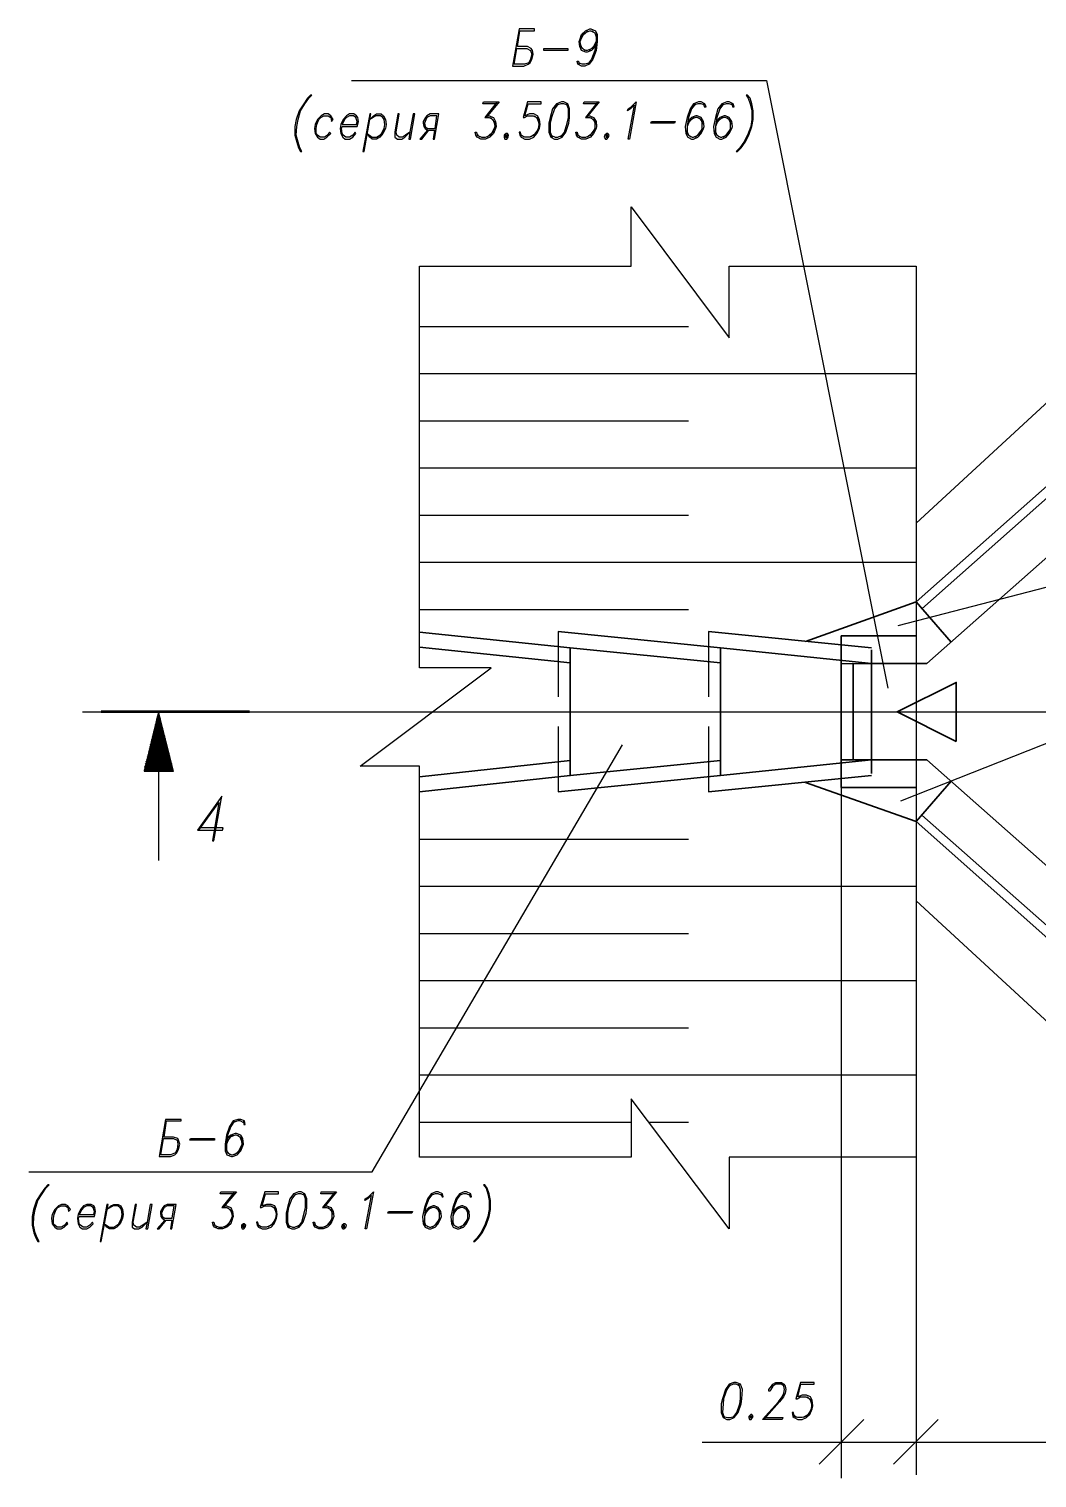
# Model space of a CAD drawing. Header units: millimetres. Extents: x 4241 to 6572, y 870 to 1291.
# Drawn here: x 5089.3 to 5157.2, y 976.9 to 1074.4 of the extents above; entities that cross this region are included whole.
import ezdxf

# ---------------------------------------------------------------- set-up
doc = ezdxf.new("R2010")
doc.units = ezdxf.units.MM
doc.layers.add('PDF _0', color=7, linetype='Continuous')

msp = doc.modelspace()

# ---------------------------------------------------------------- linework, layer by layer
at = {"layer": 'PDF _0', "lineweight": 25}
for points in [[(5122.4039, 1074.2881), (5123.3776, 1074.2881), (5123.3776, 1074.4151), (5122.3616, 1074.4151), (5121.8959, 1071.9173), (5122.6579, 1071.9173), (5122.9542, 1072.0443), (5123.0812, 1072.129), (5123.2082, 1072.383), (5123.2929, 1072.7217), (5123.2506, 1072.9757), (5123.1659, 1073.1027), (5122.9119, 1073.2297), (5122.2345, 1073.2297)], [(5122.1922, 1073.1027), (5122.8696, 1073.1027), (5123.1236, 1072.9757), (5123.2082, 1072.7217), (5123.1236, 1072.383), (5122.9966, 1072.129), (5122.7002, 1072.0443), (5122.0229, 1072.0443)], [(5125.6213, 1072.9757), (5124.0126, 1072.9757), (5124.0126, 1073.1027), (5125.6213, 1073.1027)], [(5107.7137, 1066.1598), (5107.5867, 1066.4138), (5107.4597, 1066.7948), (5107.3327, 1067.2605), (5107.375, 1067.8532), (5107.4597, 1068.3189), (5107.629, 1068.9116), (5107.9254, 1069.3772), (5108.1794, 1069.7583), (5108.3911, 1069.9699), (5108.3064, 1069.9699), (5108.0947, 1069.7583), (5107.8407, 1069.3772), (5107.5444, 1068.9116), (5107.3327, 1068.3189), (5107.248, 1067.8532), (5107.248, 1067.2605), (5107.375, 1066.7948), (5107.502, 1066.4138), (5107.629, 1066.1598)], [(5125.198, 1069.5043), (5124.8593, 1069.3772), (5124.6053, 1069.0386), (5124.436, 1068.4459), (5124.3513, 1068.0649), (5124.3513, 1067.4722), (5124.4783, 1067.1335), (5124.7323, 1067.0065), (5124.944, 1067.0065), (5125.2403, 1067.1335), (5125.4943, 1067.4722), (5125.706, 1068.0649), (5125.7483, 1068.4459), (5125.7483, 1069.0386), (5125.6213, 1069.3772), (5125.3673, 1069.5043)], [(5129.7701, 1067.0065), (5129.6855, 1067.0065), (5130.1088, 1069.2926), (5129.8548, 1069.0386), (5129.6431, 1068.9116), (5129.6855, 1069.0386), (5129.8971, 1069.1656), (5130.2358, 1069.5043)], [(5137.0517, 1066.1598), (5137.3057, 1066.4138), (5137.5597, 1066.7948), (5137.8138, 1067.2605), (5138.0254, 1067.8532), (5138.1101, 1068.3189), (5138.1101, 1068.9116), (5138.0254, 1069.3772), (5137.8984, 1069.7583), (5137.7291, 1069.9699), (5137.6444, 1069.9699), (5137.7714, 1069.7583), (5137.8984, 1069.3772), (5138.0254, 1068.9116), (5138.0254, 1068.3189), (5137.9408, 1067.8532), (5137.7291, 1067.2605), (5137.4751, 1066.7948), (5137.2211, 1066.4138), (5136.9671, 1066.1598)], [(5109.6611, 1067.3875), (5109.5764, 1067.4722), (5109.4494, 1067.2605), (5109.2378, 1067.1335), (5108.9414, 1067.1335), (5108.7721, 1067.2605), (5108.6874, 1067.3875), (5108.6874, 1067.7262), (5108.7297, 1067.9802), (5108.8568, 1068.3189), (5108.9838, 1068.4459), (5109.1954, 1068.5729), (5109.4918, 1068.5729), (5109.6611, 1068.4459), (5109.7034, 1068.1919), (5109.8305, 1068.3189), (5109.6611, 1068.5729), (5109.4918, 1068.6999), (5109.2378, 1068.6999), (5109.0261, 1068.5729), (5108.7721, 1068.3189), (5108.6027, 1067.9802), (5108.5604, 1067.7262), (5108.6027, 1067.3875), (5108.7721, 1067.1335), (5108.9414, 1067.0065), (5109.1954, 1067.0065), (5109.4071, 1067.1335)], [(5110.4231, 1067.8532), (5111.4392, 1067.8532), (5111.5238, 1068.1919), (5111.4815, 1068.4459), (5111.3968, 1068.5729), (5111.2275, 1068.6999), (5110.9312, 1068.6999), (5110.7195, 1068.5729), (5110.5078, 1068.3189), (5110.3385, 1067.9802), (5110.2961, 1067.7262), (5110.3385, 1067.3875), (5110.4655, 1067.1335), (5110.6348, 1067.0065), (5110.9312, 1067.0065), (5111.1428, 1067.1335), (5111.3545, 1067.3875), (5111.3122, 1067.4722), (5111.1428, 1067.2605), (5110.9312, 1067.1335), (5110.6771, 1067.1335), (5110.5078, 1067.2605), (5110.4231, 1067.3875), (5110.3808, 1067.7262)], [(5111.3968, 1067.9802), (5111.4392, 1068.1919), (5111.3545, 1068.4459), (5111.1852, 1068.5729), (5110.9312, 1068.5729), (5110.7195, 1068.4459), (5110.5925, 1068.3189), (5110.4231, 1067.9802)], [(5111.9049, 1066.1598), (5112.3705, 1068.6999), (5112.2859, 1068.6999), (5111.8202, 1066.1598)], [(5112.1165, 1067.3875), (5112.4552, 1067.1335), (5112.7516, 1067.1335), (5112.9632, 1067.2605), (5113.0902, 1067.3875), (5113.2596, 1067.7262), (5113.3019, 1067.9802), (5113.2596, 1068.3189), (5113.1749, 1068.4459), (5113.0056, 1068.5729), (5112.7092, 1068.5729), (5112.2859, 1068.3189), (5112.5399, 1068.5729), (5112.7516, 1068.6999), (5113.0479, 1068.6999), (5113.2172, 1068.5729), (5113.3442, 1068.3189), (5113.3866, 1067.9802), (5113.3442, 1067.7262), (5113.1749, 1067.3875), (5112.9632, 1067.1335), (5112.7516, 1067.0065), (5112.4552, 1067.0065), (5112.2859, 1067.1335)], [(5114.9953, 1067.4722), (5114.699, 1067.2605), (5114.4873, 1067.1335), (5114.2756, 1067.1335), (5114.1063, 1067.2605), (5114.0639, 1067.4722), (5114.2756, 1068.6999), (5114.1909, 1068.6999), (5113.9793, 1067.4722), (5113.9793, 1067.1335), (5114.1486, 1067.0065), (5114.4449, 1067.0065), (5114.6566, 1067.1335), (5114.9953, 1067.4722), (5114.9106, 1067.0065), (5115.0376, 1067.0065), (5115.334, 1068.6999), (5115.207, 1068.6999)], [(5116.2653, 1067.5992), (5116.6464, 1067.5992), (5116.5617, 1067.0065), (5116.6464, 1067.0065), (5116.9427, 1068.6999), (5116.35, 1068.6999), (5116.1383, 1068.5729), (5116.0537, 1068.4459), (5115.8843, 1068.1919), (5115.8843, 1068.0649), (5115.9267, 1067.8532), (5116.0113, 1067.7262), (5116.1807, 1067.5992), (5115.6727, 1067.0065), (5115.7997, 1067.0065)], [(5116.6887, 1067.7262), (5116.8157, 1068.5729), (5116.35, 1068.5729), (5116.1383, 1068.4459), (5116.0113, 1068.1919), (5115.969, 1068.0649), (5116.0113, 1067.8532), (5116.1807, 1067.7262)], [(5132.8182, 1068.0649), (5131.2095, 1068.0649), (5131.2519, 1068.1919), (5132.8606, 1068.1919)], [(5121.4725, 1067.3875), (5121.3455, 1067.2605), (5121.3455, 1067.1335), (5121.3879, 1067.0065), (5121.5149, 1067.0065), (5121.5995, 1067.1335), (5121.6419, 1067.2605), (5121.5572, 1067.3875)], [(5121.4302, 1067.2605), (5121.4302, 1067.1335), (5121.5149, 1067.1335), (5121.5572, 1067.2605)], [(5128.2461, 1067.3875), (5128.1191, 1067.2605), (5128.0768, 1067.1335), (5128.1614, 1067.0065), (5128.2461, 1067.0065), (5128.3731, 1067.1335), (5128.4154, 1067.2605), (5128.3308, 1067.3875)], [(5128.2038, 1067.2605), (5128.2038, 1067.1335), (5128.2884, 1067.1335), (5128.2884, 1067.2605)], [(5097.0877, 1024.46), (5099.0774, 1024.46), (5098.0614, 1028.4395)], [(5098.6117, 1000.9219), (5099.5854, 1000.9219), (5099.5854, 1001.0065), (5098.5271, 1001.0065), (5098.1037, 998.5088), (5098.8657, 998.5088), (5099.1621, 998.6358), (5099.2891, 998.7628), (5099.4161, 999.0168), (5099.5008, 999.3555), (5099.4161, 999.6095), (5099.3738, 999.7365), (5099.0774, 999.8212), (5098.4424, 999.8212)], [(5098.4001, 999.7365), (5099.0774, 999.7365), (5099.3314, 999.6095), (5099.3738, 999.3555), (5099.3314, 999.0168), (5099.2044, 998.7628), (5098.8657, 998.6358), (5098.2307, 998.6358)], [(5101.8292, 999.6095), (5100.1781, 999.6095), (5100.2205, 999.7365), (5101.8292, 999.7365)], [(5090.0178, 992.7936), (5089.8908, 993.0476), (5089.7638, 993.3863), (5089.6368, 993.8943), (5089.6791, 994.487), (5089.7638, 994.9527), (5089.9331, 995.5454), (5090.2294, 996.011), (5090.4834, 996.3921), (5090.6951, 996.6037), (5090.6105, 996.6037), (5090.3988, 996.3921), (5090.1448, 996.011), (5089.8484, 995.5454), (5089.6368, 994.9527), (5089.5521, 994.487), (5089.5521, 993.8943), (5089.6791, 993.3863), (5089.8061, 993.0476), (5089.9331, 992.7936)], [(5107.502, 996.138), (5107.1634, 996.011), (5106.9094, 995.6724), (5106.74, 995.0797), (5106.6553, 994.6987), (5106.6553, 994.106), (5106.7823, 993.7673), (5107.0364, 993.6403), (5107.248, 993.6403), (5107.5444, 993.7673), (5107.7984, 994.106), (5108.0101, 994.6987), (5108.0524, 995.0797), (5108.0524, 995.6724), (5107.9254, 996.011), (5107.6714, 996.138)], [(5112.0742, 993.6403), (5111.9895, 993.6403), (5112.4129, 995.884), (5112.1589, 995.6724), (5111.9472, 995.5454), (5111.9895, 995.6724), (5112.2012, 995.7994), (5112.5399, 996.138)], [(5119.3558, 992.7936), (5119.6098, 993.0476), (5119.8638, 993.3863), (5120.1178, 993.8943), (5120.3295, 994.487), (5120.4142, 994.9527), (5120.4142, 995.5454), (5120.3295, 996.011), (5120.2025, 996.3921), (5120.0331, 996.6037), (5119.9485, 996.6037), (5120.1178, 996.3921), (5120.2448, 996.011), (5120.3295, 995.5454), (5120.3295, 994.9527), (5120.2448, 994.487), (5120.0331, 993.8943), (5119.7791, 993.3863), (5119.5251, 993.0476), (5119.2711, 992.7936)], [(5091.9652, 993.979), (5091.8805, 994.106), (5091.7535, 993.8943), (5091.5418, 993.7673), (5091.2455, 993.7673), (5091.0761, 993.8943), (5090.9915, 993.979), (5090.9915, 994.36), (5091.0338, 994.614), (5091.1608, 994.9527), (5091.2878, 995.0797), (5091.4995, 995.2067), (5091.7958, 995.2067), (5091.9652, 995.0797), (5092.0075, 994.8257), (5092.1345, 994.9527), (5091.9652, 995.2067), (5091.7958, 995.2913), (5091.5418, 995.2913), (5091.3301, 995.2067), (5091.0761, 994.9527), (5090.9068, 994.614), (5090.8645, 994.36), (5090.9068, 993.979), (5091.0761, 993.7673), (5091.2455, 993.6403), (5091.4995, 993.6403), (5091.7112, 993.7673)], [(5092.7272, 994.487), (5093.7432, 994.487), (5093.8279, 994.8257), (5093.7856, 995.0797), (5093.7009, 995.2067), (5093.5316, 995.2913), (5093.2352, 995.2913), (5093.0235, 995.2067), (5092.8119, 994.9527), (5092.6425, 994.614), (5092.6002, 994.36), (5092.6425, 993.979), (5092.7695, 993.7673), (5092.9389, 993.6403), (5093.2352, 993.6403), (5093.4469, 993.7673), (5093.6586, 993.979), (5093.6162, 994.106), (5093.4469, 993.8943), (5093.2352, 993.7673), (5092.9812, 993.7673), (5092.8119, 993.8943), (5092.7272, 993.979), (5092.6849, 994.36)], [(5093.7009, 994.614), (5093.7432, 994.8257), (5093.6586, 995.0797), (5093.4892, 995.2067), (5093.2352, 995.2067), (5093.0235, 995.0797), (5092.8965, 994.9527), (5092.7272, 994.614)], [(5094.2089, 992.7936), (5094.6746, 995.2913), (5094.5899, 995.2913), (5094.1242, 992.7936)], [(5094.4206, 993.979), (5094.7593, 993.7673), (5095.0556, 993.7673), (5095.2673, 993.8943), (5095.3943, 993.979), (5095.5636, 994.36), (5095.606, 994.614), (5095.5636, 994.9527), (5095.479, 995.0797), (5095.3096, 995.2067), (5095.0133, 995.2067), (5094.5899, 994.9527), (5094.8439, 995.2067), (5095.0556, 995.2913), (5095.352, 995.2913), (5095.5213, 995.2067), (5095.6483, 994.9527), (5095.6906, 994.614), (5095.6483, 994.36), (5095.479, 993.979), (5095.2673, 993.7673), (5095.0556, 993.6403), (5094.7593, 993.6403), (5094.5899, 993.7673)], [(5097.2994, 994.106), (5097.003, 993.8943), (5096.7913, 993.7673), (5096.5797, 993.7673), (5096.4103, 993.8943), (5096.368, 994.106), (5096.5797, 995.2913), (5096.495, 995.2913), (5096.2833, 994.106), (5096.2833, 993.7673), (5096.4527, 993.6403), (5096.749, 993.6403), (5096.9607, 993.7673), (5097.2994, 994.106), (5097.2147, 993.6403), (5097.3417, 993.6403), (5097.638, 995.2913), (5097.511, 995.2913)], [(5098.5694, 994.233), (5098.9504, 994.233), (5098.8657, 993.6403), (5098.9504, 993.6403), (5099.2468, 995.2913), (5098.6541, 995.2913), (5098.4424, 995.2067), (5098.3577, 995.0797), (5098.1884, 994.8257), (5098.1884, 994.6987), (5098.2307, 994.487), (5098.3154, 994.36), (5098.4847, 994.233), (5097.9767, 993.6403), (5098.1037, 993.6403)], [(5098.9927, 994.36), (5099.1197, 995.2067), (5098.6541, 995.2067), (5098.4424, 995.0797), (5098.3154, 994.8257), (5098.2731, 994.6987), (5098.3154, 994.487), (5098.4847, 994.36)], [(5103.7766, 993.979), (5103.6496, 993.8943), (5103.6496, 993.7673), (5103.6919, 993.6403), (5103.8189, 993.6403), (5103.9036, 993.7673), (5103.9459, 993.8943), (5103.8612, 993.979)], [(5110.5501, 993.979), (5110.4231, 993.8943), (5110.3808, 993.7673), (5110.4655, 993.6403), (5110.5501, 993.6403), (5110.6771, 993.7673), (5110.7195, 993.8943), (5110.6348, 993.979)], [(5115.1223, 994.6987), (5113.5136, 994.6987), (5113.5559, 994.8257), (5115.1646, 994.8257)], [(5103.7342, 993.8943), (5103.7342, 993.7673), (5103.8189, 993.7673), (5103.8612, 993.8943)], [(5110.5078, 993.8943), (5110.5078, 993.7673), (5110.5925, 993.7673), (5110.5925, 993.8943)]]:
    msp.add_lwpolyline(points, close=True, dxfattribs=at)
for points in [[(5127.4841, 1073.2297), (5127.2301, 1072.9757), (5126.9337, 1072.8487), (5126.849, 1072.8487), (5126.5527, 1072.9757), (5126.4257, 1073.2297), (5126.3834, 1073.5684), (5126.4257, 1073.6954), (5126.5527, 1074.0341), (5126.8067, 1074.2881), (5127.1031, 1074.4151), (5127.1877, 1074.4151), (5127.4841, 1074.2881), (5127.6111, 1074.0341), (5127.6111, 1073.5684), (5127.5264, 1072.9757), (5127.3147, 1072.383), (5127.0607, 1072.0443), (5126.7644, 1071.9173), (5126.5527, 1071.9173), (5126.2987, 1072.0443), (5126.2564, 1072.256), (5126.341, 1072.256), (5126.3834, 1072.0443)], [(5126.7644, 1072.9757), (5126.5104, 1073.2297), (5126.468, 1073.5684), (5126.5104, 1073.6954), (5126.6797, 1074.0341), (5126.976, 1074.2881)], [(5126.5104, 1073.8224), (5126.7644, 1074.1611), (5127.1031, 1074.2881), (5127.1877, 1074.2881), (5127.4417, 1074.1611), (5127.5687, 1073.8224)], [(5127.2724, 1074.2881), (5127.5264, 1074.0341), (5127.5264, 1073.5684), (5127.4417, 1072.9757), (5127.2301, 1072.383), (5126.976, 1072.0443)], [(5127.5264, 1073.4414), (5127.2724, 1073.1027), (5126.9337, 1072.9757), (5126.849, 1072.9757), (5126.595, 1073.1027), (5126.468, 1073.4414)], [(5127.5264, 1073.5684), (5127.3571, 1073.2297), (5127.0607, 1072.9757)], [(5127.1031, 1072.129), (5126.7644, 1072.0443), (5126.595, 1072.0443), (5126.341, 1072.129)], [(5111.0582, 1070.9436), (5138.9991, 1070.9436), (5147.1697, 1030.0482)], [(5120.8798, 1069.3772), (5119.9061, 1069.3772), (5119.9485, 1069.5043), (5121.0068, 1069.5043), (5120.1178, 1068.4459)], [(5120.8798, 1069.5043), (5120.0331, 1068.4459), (5120.3295, 1068.4459), (5120.5835, 1068.3189), (5120.7105, 1067.9802)], [(5123.5893, 1067.5992), (5123.3353, 1067.2605), (5123.0389, 1067.1335), (5122.7426, 1067.1335), (5122.4886, 1067.2605), (5122.4462, 1067.4722), (5122.3616, 1067.4722), (5122.4039, 1067.2605), (5122.4886, 1067.1335), (5122.7426, 1067.0065), (5123.0389, 1067.0065), (5123.3353, 1067.1335), (5123.5469, 1067.3875), (5123.7163, 1067.7262), (5123.7586, 1067.9802), (5123.7163, 1068.3189), (5123.5893, 1068.5729), (5123.3353, 1068.6999), (5123.0389, 1068.6999), (5122.7426, 1068.5729), (5122.9542, 1069.3772), (5123.8433, 1069.3772), (5123.8433, 1069.5043), (5122.9119, 1069.5043), (5122.6156, 1068.4459), (5122.7002, 1068.4459), (5122.9119, 1068.5729), (5123.2929, 1068.5729), (5123.5469, 1068.4459), (5123.6739, 1068.0649)], [(5124.9863, 1069.3772), (5124.7323, 1069.0386), (5124.5206, 1068.4459), (5124.436, 1068.0649), (5124.436, 1067.4722), (5124.563, 1067.1335)], [(5125.6213, 1069.2926), (5125.3673, 1069.3772), (5125.1556, 1069.3772), (5124.8593, 1069.2926)], [(5125.1556, 1067.1335), (5125.4097, 1067.4722), (5125.579, 1068.0649), (5125.6637, 1068.4459), (5125.6637, 1069.0386), (5125.5367, 1069.3772)], [(5127.6534, 1069.3772), (5126.6797, 1069.3772), (5126.722, 1069.5043), (5127.7381, 1069.5043), (5126.8914, 1068.4459)], [(5127.6534, 1069.5043), (5126.8067, 1068.4459), (5127.1031, 1068.4459), (5127.3571, 1068.3189), (5127.4841, 1067.9802)], [(5134.7656, 1069.3772), (5134.808, 1069.1656), (5134.935, 1069.1656), (5134.8503, 1069.3772), (5134.5963, 1069.5043), (5134.427, 1069.5043), (5134.0883, 1069.3772), (5133.8766, 1069.0386), (5133.6649, 1068.4459), (5133.5379, 1067.8532), (5133.5803, 1067.3875), (5133.7073, 1067.1335), (5133.9613, 1067.0065), (5134.0883, 1067.0065), (5134.3846, 1067.1335), (5134.5963, 1067.3875), (5134.7656, 1067.7262), (5134.808, 1067.8532), (5134.7656, 1068.1919), (5134.5963, 1068.4459), (5134.3423, 1068.5729), (5134.2576, 1068.5729), (5133.9613, 1068.4459), (5133.7073, 1068.1919)], [(5134.2153, 1069.3772), (5133.9613, 1069.0386), (5133.7496, 1068.4459), (5133.6649, 1067.8532), (5133.6649, 1067.3875), (5133.919, 1067.1335)], [(5134.8503, 1069.2926), (5134.5963, 1069.3772), (5134.3846, 1069.3772), (5134.0883, 1069.2926)], [(5136.6707, 1069.3772), (5136.7131, 1069.1656), (5136.8401, 1069.1656), (5136.7554, 1069.3772), (5136.5014, 1069.5043), (5136.332, 1069.5043), (5135.9934, 1069.3772), (5135.7393, 1069.0386), (5135.57, 1068.4459), (5135.443, 1067.8532), (5135.4853, 1067.3875), (5135.6123, 1067.1335), (5135.8664, 1067.0065), (5135.9934, 1067.0065), (5136.2897, 1067.1335), (5136.5014, 1067.3875), (5136.6707, 1067.7262), (5136.7131, 1067.8532), (5136.6707, 1068.1919), (5136.5014, 1068.4459), (5136.2474, 1068.5729), (5136.1627, 1068.5729), (5135.8664, 1068.4459), (5135.6123, 1068.1919)], [(5136.1204, 1069.3772), (5135.8664, 1069.0386), (5135.6547, 1068.4459), (5135.57, 1067.8532), (5135.57, 1067.3875), (5135.824, 1067.1335)], [(5136.7554, 1069.2926), (5136.5014, 1069.3772), (5136.2897, 1069.3772), (5135.9934, 1069.2926)], [(5120.1601, 1068.5729), (5120.3295, 1068.5729), (5120.6258, 1068.4459), (5120.7528, 1068.1919), (5120.7952, 1067.8532), (5120.7528, 1067.7262), (5120.6258, 1067.3875), (5120.3718, 1067.1335), (5120.0755, 1067.0065), (5119.7791, 1067.0065), (5119.5251, 1067.1335), (5119.4405, 1067.2605), (5119.3981, 1067.4722), (5119.4828, 1067.4722), (5119.5251, 1067.2605), (5119.8215, 1067.1335), (5120.0755, 1067.1335), (5120.4142, 1067.2605), (5120.6682, 1067.5992)], [(5120.4142, 1068.4459), (5120.6682, 1068.1919), (5120.7105, 1067.8532), (5120.6682, 1067.7262), (5120.4988, 1067.3875), (5120.2025, 1067.1335)], [(5123.3776, 1068.5729), (5123.6316, 1068.3189), (5123.6739, 1067.9802), (5123.6316, 1067.7262), (5123.4623, 1067.3875), (5123.1236, 1067.1335)], [(5126.9337, 1068.5729), (5127.1031, 1068.5729), (5127.3571, 1068.4459), (5127.5264, 1068.1919), (5127.5687, 1067.8532), (5127.5264, 1067.7262), (5127.3571, 1067.3875), (5127.1454, 1067.1335), (5126.849, 1067.0065), (5126.5527, 1067.0065), (5126.2987, 1067.1335), (5126.214, 1067.2605), (5126.1717, 1067.4722), (5126.2564, 1067.4722), (5126.2987, 1067.2605), (5126.5527, 1067.1335), (5126.849, 1067.1335), (5127.1454, 1067.2605), (5127.3994, 1067.5992)], [(5127.1877, 1068.4459), (5127.4417, 1068.1919), (5127.4417, 1067.8532), (5127.4417, 1067.7262), (5127.2724, 1067.3875), (5126.9337, 1067.1335)], [(5134.7233, 1067.9802), (5134.5963, 1068.3189), (5134.3423, 1068.4459), (5134.2153, 1068.4459), (5133.919, 1068.3189), (5133.6649, 1067.9802)], [(5134.1306, 1068.4459), (5133.7919, 1068.1919), (5133.6649, 1067.8532)], [(5134.173, 1067.1335), (5134.5116, 1067.3875), (5134.681, 1067.7262), (5134.681, 1067.8532), (5134.681, 1068.1919), (5134.427, 1068.4459)], [(5136.6284, 1067.9802), (5136.5014, 1068.3189), (5136.2474, 1068.4459), (5136.1204, 1068.4459), (5135.824, 1068.3189), (5135.57, 1067.9802)], [(5136.0357, 1068.4459), (5135.697, 1068.1919), (5135.57, 1067.8532)], [(5136.078, 1067.1335), (5136.4167, 1067.3875), (5136.586, 1067.7262), (5136.586, 1067.8532), (5136.586, 1068.1919), (5136.332, 1068.4459)], [(5119.6945, 1067.1335), (5119.4828, 1067.3875)], [(5122.6579, 1067.1335), (5122.4039, 1067.3875)], [(5124.4783, 1067.2605), (5124.7746, 1067.1335), (5124.944, 1067.1335), (5125.2403, 1067.2605)], [(5126.468, 1067.1335), (5126.214, 1067.3875)], [(5133.6226, 1067.5992), (5133.7496, 1067.2605), (5134.0036, 1067.1335), (5134.0883, 1067.1335), (5134.3846, 1067.2605), (5134.6386, 1067.5992)], [(5135.5277, 1067.5992), (5135.6547, 1067.2605), (5135.9087, 1067.1335), (5135.9934, 1067.1335), (5136.2897, 1067.2605), (5136.5437, 1067.5992)], [(5149.0748, 998.4665), (5136.5014, 998.4665), (5136.5014, 993.6403), (5129.8971, 1002.4036), (5129.8971, 998.4665), (5115.6303, 998.4665), (5115.6303, 1024.7987), (5111.6508, 1024.7987), (5120.4565, 1031.4029), (5115.6303, 1031.4029), (5115.6303, 1058.4549), (5129.8971, 1058.4549), (5129.8971, 1062.4343), (5136.5014, 1053.6287), (5136.5014, 1058.4549), (5149.0748, 1058.4549), (5149.0748, 977.0874)], [(5148.0588, 1022.4703), (5234.8875, 1056.7615), (5147.8471, 1034.2394)], [(5115.6303, 1054.3907), (5133.7496, 1054.3907)], [(5115.6303, 1051.2156), (5149.0748, 1051.2156)], [(5115.6303, 1048.0405), (5133.7496, 1048.0405)], [(5115.6303, 1044.8654), (5149.0748, 1044.8654)], [(5115.6303, 1041.6903), (5133.7496, 1041.6903)], [(5115.6303, 1038.5152), (5149.0748, 1038.5152)], [(5115.6303, 1035.3401), (5133.7496, 1035.3401)], [(5124.9863, 1033.8584), (5124.9863, 1029.4555)], [(5135.1043, 1033.8584), (5135.1043, 1029.4555)], [(5144.037, 1031.6993), (5146.069, 1031.6993)], [(5097.9344, 1027.9315), (5098.146, 1028.1432), (5097.9344, 1027.9738)], [(5097.9344, 1027.8468), (5098.146, 1028.1008)], [(5097.9767, 1028.1432), (5098.1037, 1028.2702)], [(5097.9767, 1028.1008), (5098.1037, 1028.2278)], [(5097.9767, 1028.0162), (5098.146, 1028.1855)], [(5098.019, 1028.2702), (5098.1037, 1028.3548)], [(5098.019, 1028.2278), (5098.1037, 1028.3125)], [(5098.0614, 1028.4395), (5098.0614, 1018.4485)], [(5098.0614, 1028.3125), (5098.1037, 1028.3972)], [(5098.0614, 1028.3972), (5098.0614, 1028.3972)], [(5097.511, 1026.2381), (5098.4001, 1027.1271)], [(5097.5534, 1026.3651), (5098.4001, 1027.2118)], [(5097.5534, 1026.4074), (5098.3577, 1027.2118)], [(5097.5534, 1026.2804), (5098.4001, 1027.1695)], [(5097.5957, 1026.5768), (5098.3577, 1027.3388)], [(5097.5957, 1026.5344), (5098.3577, 1027.2965)], [(5097.5957, 1026.4921), (5098.3577, 1027.2541)], [(5097.638, 1026.7038), (5098.3154, 1027.4235), (5097.638, 1026.7884)], [(5097.638, 1026.6614), (5098.3577, 1027.3811)], [(5097.6804, 1026.9578), (5098.2731, 1027.5505)], [(5097.6804, 1026.9154), (5098.3154, 1027.5081)], [(5097.6804, 1026.8308), (5098.3154, 1027.4658)], [(5097.7227, 1027.1271), (5098.2731, 1027.6775), (5097.765, 1027.2118)], [(5097.7227, 1027.0848), (5098.2731, 1027.6351)], [(5097.7227, 1027.0001), (5098.2731, 1027.5928)], [(5097.765, 1027.2541), (5098.2307, 1027.7198)], [(5097.8074, 1027.4235), (5098.2307, 1027.8468)], [(5097.8074, 1027.3811), (5098.2307, 1027.8045)], [(5097.8074, 1027.2965), (5098.2307, 1027.7621)], [(5097.8497, 1027.5928), (5098.1884, 1027.9315)], [(5097.8497, 1027.5081), (5098.2307, 1027.8891)], [(5097.8497, 1027.5505), (5098.1884, 1027.8891)], [(5097.892, 1027.8045), (5098.1884, 1028.0585)], [(5097.892, 1027.7198), (5098.1884, 1028.0162)], [(5097.892, 1027.6775), (5098.1884, 1027.9738)], [(5124.9863, 1027.4658), (5124.9863, 1023.063)], [(5135.1043, 1027.4658), (5135.1043, 1023.063)], [(5089.3404, 997.4928), (5112.4552, 997.4928), (5129.3045, 1026.2381)], [(5097.13, 1024.7564), (5098.6117, 1026.2381), (5097.1723, 1024.7987)], [(5097.13, 1024.6717), (5098.6541, 1026.1958)], [(5097.13, 1024.6294), (5098.6541, 1026.1534)], [(5097.1723, 1024.9257), (5098.6117, 1026.3228)], [(5097.1723, 1024.841), (5098.6117, 1026.2804)], [(5097.2147, 1025.095), (5098.5694, 1026.4498)], [(5097.2147, 1025.0527), (5098.5694, 1026.4074)], [(5097.2147, 1024.968), (5098.5694, 1026.3651)], [(5097.257, 1025.1797), (5098.5694, 1026.4921), (5097.257, 1025.2221)], [(5097.2994, 1025.3914), (5098.5271, 1026.6191)], [(5097.2994, 1025.3491), (5098.5271, 1026.5768)], [(5097.2994, 1025.2644), (5098.5271, 1026.5344)], [(5097.3417, 1025.5184), (5098.5271, 1026.7038)], [(5097.3417, 1025.5607), (5098.4847, 1026.7038)], [(5097.3417, 1025.4761), (5098.5271, 1026.6614)], [(5097.384, 1025.7724), (5098.4847, 1026.8308)], [(5097.384, 1025.6877), (5098.4847, 1026.7884)], [(5097.384, 1025.6454), (5098.4847, 1026.7461)], [(5097.4264, 1025.9417), (5098.4424, 1026.9578), (5097.4687, 1025.9841)], [(5097.4264, 1025.8571), (5098.4424, 1026.9154)], [(5097.4264, 1025.8147), (5098.4847, 1026.8731)], [(5097.4687, 1026.1111), (5098.4001, 1027.0424)], [(5097.4687, 1026.0687), (5098.4424, 1027.0001)], [(5097.511, 1026.1958), (5098.4001, 1027.0848)], [(5097.0877, 1024.5447), (5098.6541, 1026.1111)], [(5097.0877, 1024.5024), (5098.6541, 1026.0687)], [(5097.13, 1024.46), (5098.6964, 1026.0264)], [(5097.1723, 1024.46), (5098.6964, 1025.9841)], [(5097.2147, 1024.46), (5098.6964, 1025.9417)], [(5097.257, 1024.46), (5098.6964, 1025.8994)], [(5097.2994, 1024.46), (5098.6964, 1025.8571)], [(5097.3417, 1024.46), (5098.7387, 1025.8147)], [(5097.4264, 1024.46), (5098.7387, 1025.7724), (5097.384, 1024.46)], [(5097.4687, 1024.46), (5098.7387, 1025.7301)], [(5097.511, 1024.46), (5098.7811, 1025.6877)], [(5097.5534, 1024.46), (5098.7811, 1025.6454)], [(5097.5957, 1024.46), (5098.7811, 1025.6031)], [(5097.638, 1024.46), (5098.7811, 1025.5607)], [(5097.6804, 1024.46), (5098.7811, 1025.5184)], [(5097.765, 1024.46), (5098.8234, 1025.5184)], [(5097.8074, 1024.46), (5098.8234, 1025.4761)], [(5097.8497, 1024.46), (5098.8234, 1025.4337)], [(5097.892, 1024.46), (5098.8234, 1025.3914)], [(5097.9344, 1024.46), (5098.8234, 1025.3491)], [(5098.019, 1024.46), (5098.8657, 1025.3067), (5097.9767, 1024.46)], [(5098.0614, 1025.4337), (5098.6541, 1026.0264)], [(5098.0614, 1024.46), (5098.8657, 1025.2644)], [(5098.1037, 1024.46), (5098.8657, 1025.2221)], [(5098.146, 1024.46), (5098.8657, 1025.1797)], [(5098.1884, 1024.46), (5098.9081, 1025.1374)], [(5098.2307, 1024.46), (5098.9081, 1025.095)], [(5098.3154, 1024.46), (5098.9081, 1025.0527), (5098.2731, 1024.46)], [(5098.3577, 1024.46), (5098.9504, 1025.0104)], [(5098.4001, 1024.46), (5098.9504, 1024.968)], [(5098.4847, 1024.46), (5098.9504, 1024.9257)], [(5098.5271, 1024.46), (5098.9504, 1024.8834)], [(5098.5694, 1024.46), (5098.9504, 1024.841)], [(5098.6117, 1024.46), (5098.9927, 1024.841)], [(5098.6541, 1024.46), (5098.9927, 1024.7987)], [(5098.6964, 1024.46), (5098.9927, 1024.7564)], [(5098.7387, 1024.46), (5098.9927, 1024.714)], [(5098.7811, 1024.46), (5098.9927, 1024.6717)], [(5098.8234, 1024.46), (5099.0351, 1024.6294)], [(5098.8657, 1024.46), (5099.0351, 1024.587), (5098.9081, 1024.46)], [(5098.9504, 1024.46), (5099.0351, 1024.5447)], [(5098.9927, 1024.46), (5099.0774, 1024.5024)], [(5099.0351, 1024.46), (5099.0774, 1024.46)], [(5100.7708, 1020.4806), (5102.1255, 1022.3433), (5101.7022, 1019.7609), (5101.7868, 1019.7609), (5102.3372, 1022.7666), (5100.6861, 1020.4806), (5102.3795, 1020.4806), (5102.4219, 1020.6499), (5100.8131, 1020.6499)], [(5115.6303, 1019.8879), (5133.7496, 1019.8879)], [(5115.6303, 1016.7128), (5149.0748, 1016.7128)], [(5115.6303, 1013.5376), (5133.7496, 1013.5376)], [(5115.6303, 1010.3625), (5149.0748, 1010.3625)], [(5115.6303, 1007.1874), (5133.7496, 1007.1874)], [(5115.6303, 1004.0123), (5149.0748, 1004.0123)], [(5103.7766, 1000.9219), (5103.8189, 1000.6679), (5103.9036, 1000.6679), (5103.8612, 1000.9219), (5103.6072, 1001.0065), (5103.3956, 1001.0065), (5103.0992, 1000.9219), (5102.8452, 1000.5409), (5102.6335, 999.9482), (5102.5489, 999.3555), (5102.5489, 998.8898), (5102.6759, 998.6358), (5102.9722, 998.5088), (5103.0569, 998.5088), (5103.3532, 998.6358), (5103.6072, 998.8898), (5103.7342, 999.2285), (5103.7766, 999.3555), (5103.7342, 999.7365), (5103.6072, 999.9482), (5103.3109, 1000.0752), (5103.2262, 1000.0752), (5102.9299, 999.9482), (5102.6759, 999.7365)], [(5103.1839, 1000.9219), (5102.9299, 1000.5409), (5102.7182, 999.9482), (5102.6335, 999.3555), (5102.6335, 998.8898), (5102.8875, 998.6358)], [(5103.8189, 1000.7949), (5103.5649, 1000.9219), (5103.3956, 1000.9219), (5103.0569, 1000.7949)], [(5115.6303, 1000.8372), (5129.8971, 1000.8372)], [(5131.0825, 1000.8372), (5133.7496, 1000.8372)], [(5103.6919, 999.4825), (5103.5649, 999.8212), (5103.3109, 999.9482), (5103.2262, 999.9482), (5102.8875, 999.8212), (5102.6335, 999.4825)], [(5103.0992, 999.9482), (5102.8029, 999.7365), (5102.6335, 999.3555)], [(5103.1839, 998.6358), (5103.4802, 998.8898), (5103.6496, 999.2285), (5103.6919, 999.3555), (5103.6496, 999.7365), (5103.3956, 999.9482)], [(5102.5912, 999.1015), (5102.7182, 998.7628), (5102.9722, 998.6358), (5103.0569, 998.6358), (5103.3956, 998.7628), (5103.6496, 999.1015)], [(5103.1839, 996.011), (5102.2102, 996.011), (5102.2525, 996.138), (5103.3109, 996.138), (5102.4219, 995.0797)], [(5103.1839, 996.138), (5102.3372, 995.0797), (5102.6335, 995.0797), (5102.8875, 994.9527), (5103.0145, 994.614)], [(5105.8933, 994.233), (5105.6393, 993.8943), (5105.343, 993.7673), (5105.0466, 993.7673), (5104.7926, 993.8943), (5104.7503, 994.106), (5104.6656, 994.106), (5104.7079, 993.8943), (5104.7926, 993.7673), (5105.0466, 993.6403), (5105.343, 993.6403), (5105.6393, 993.7673), (5105.851, 993.979), (5106.0203, 994.36), (5106.0627, 994.614), (5106.0203, 994.9527), (5105.8933, 995.2067), (5105.6393, 995.2913), (5105.343, 995.2913), (5105.0466, 995.2067), (5105.2583, 996.011), (5106.1473, 996.011), (5106.1473, 996.138), (5105.216, 996.138), (5104.9196, 995.0797), (5105.0043, 995.0797), (5105.216, 995.2067), (5105.597, 995.2067), (5105.851, 995.0797), (5105.978, 994.6987)], [(5107.2904, 996.011), (5107.0364, 995.6724), (5106.8247, 995.0797), (5106.74, 994.6987), (5106.74, 994.106), (5106.867, 993.7673)], [(5107.9254, 995.884), (5107.6714, 996.011), (5107.4597, 996.011), (5107.1634, 995.884)], [(5107.4597, 993.7673), (5107.7137, 994.106), (5107.8831, 994.6987), (5107.9677, 995.0797), (5107.9677, 995.6724), (5107.8407, 996.011)], [(5109.9575, 996.011), (5108.9838, 996.011), (5109.0261, 996.138), (5110.0421, 996.138), (5109.1954, 995.0797)], [(5109.9575, 996.138), (5109.1108, 995.0797), (5109.4071, 995.0797), (5109.6611, 994.9527), (5109.7881, 994.614)], [(5117.0697, 996.011), (5117.1544, 995.7994), (5117.239, 995.7994), (5117.1967, 996.011), (5116.9004, 996.138), (5116.731, 996.138), (5116.4347, 996.011), (5116.1807, 995.6724), (5115.969, 995.0797), (5115.842, 994.487), (5115.8843, 993.979), (5116.0113, 993.7673), (5116.2653, 993.6403), (5116.3923, 993.6403), (5116.6887, 993.7673), (5116.9004, 993.979), (5117.0697, 994.36), (5117.112, 994.487), (5117.0697, 994.8257), (5116.9004, 995.0797), (5116.6464, 995.2067), (5116.5617, 995.2067), (5116.2653, 995.0797), (5116.0113, 994.8257)], [(5116.5194, 996.011), (5116.2653, 995.6724), (5116.0537, 995.0797), (5115.969, 994.487), (5115.969, 993.979), (5116.223, 993.7673)], [(5117.1544, 995.884), (5116.9004, 996.011), (5116.6887, 996.011), (5116.3923, 995.884)], [(5118.9748, 996.011), (5119.0594, 995.7994), (5119.1441, 995.7994), (5119.1018, 996.011), (5118.8054, 996.138), (5118.6361, 996.138), (5118.3397, 996.011), (5118.0857, 995.6724), (5117.8741, 995.0797), (5117.7471, 994.487), (5117.7894, 993.979), (5117.9164, 993.7673), (5118.1704, 993.6403), (5118.2974, 993.6403), (5118.5938, 993.7673), (5118.8054, 993.979), (5118.9748, 994.36), (5119.0171, 994.487), (5118.9748, 994.8257), (5118.8054, 995.0797), (5118.5514, 995.2067), (5118.4668, 995.2067), (5118.1704, 995.0797), (5117.9164, 994.8257)], [(5118.4244, 996.011), (5118.1704, 995.6724), (5117.9587, 995.0797), (5117.8741, 994.487), (5117.8741, 993.979), (5118.1281, 993.7673)], [(5119.0594, 995.884), (5118.8054, 996.011), (5118.5938, 996.011), (5118.2974, 995.884)], [(5102.4642, 995.2067), (5102.6335, 995.2067), (5102.9299, 995.0797), (5103.0569, 994.8257), (5103.0992, 994.487), (5103.0569, 994.36), (5102.9299, 993.979), (5102.6759, 993.7673), (5102.3795, 993.6403), (5102.0832, 993.6403), (5101.8292, 993.7673), (5101.7445, 993.8943), (5101.7022, 994.106), (5101.7868, 994.106), (5101.8292, 993.8943), (5102.1255, 993.7673), (5102.3795, 993.7673), (5102.7182, 993.8943), (5102.9722, 994.233)], [(5102.7182, 995.0797), (5102.9722, 994.8257), (5103.0145, 994.487), (5102.9722, 994.36), (5102.8029, 993.979), (5102.5065, 993.7673)], [(5105.6816, 995.2067), (5105.9357, 994.9527), (5105.978, 994.614), (5105.9357, 994.36), (5105.7663, 993.979), (5105.4276, 993.7673)], [(5109.2378, 995.2067), (5109.4071, 995.2067), (5109.6611, 995.0797), (5109.8305, 994.8257), (5109.8728, 994.487), (5109.8305, 994.36), (5109.6611, 993.979), (5109.4494, 993.7673), (5109.1531, 993.6403), (5108.8568, 993.6403), (5108.6027, 993.7673), (5108.5181, 993.8943), (5108.4757, 994.106), (5108.5604, 994.106), (5108.6027, 993.8943), (5108.8568, 993.7673), (5109.1531, 993.7673), (5109.4494, 993.8943), (5109.7034, 994.233)], [(5109.4918, 995.0797), (5109.7458, 994.8257), (5109.7458, 994.487), (5109.7458, 994.36), (5109.5764, 993.979), (5109.2378, 993.7673)], [(5117.0274, 994.614), (5116.9004, 994.9527), (5116.6464, 995.0797), (5116.5194, 995.0797), (5116.223, 994.9527), (5115.969, 994.614)], [(5116.4347, 995.0797), (5116.096, 994.8257), (5115.969, 994.487)], [(5116.477, 993.7673), (5116.8157, 993.979), (5116.985, 994.36), (5116.985, 994.487), (5116.985, 994.8257), (5116.731, 995.0797)], [(5118.9324, 994.614), (5118.8054, 994.9527), (5118.5514, 995.0797), (5118.4244, 995.0797), (5118.1281, 994.9527), (5117.8741, 994.614)], [(5118.3397, 995.0797), (5118.0011, 994.8257), (5117.8741, 994.487)], [(5118.3821, 993.7673), (5118.7208, 993.979), (5118.8901, 994.36), (5118.8901, 994.487), (5118.8901, 994.8257), (5118.6361, 995.0797)], [(5101.9985, 993.7673), (5101.7868, 993.979)], [(5104.962, 993.7673), (5104.7079, 993.979)], [(5108.7721, 993.7673), (5108.5181, 993.979)], [(5115.9267, 994.233), (5116.0537, 993.8943), (5116.3077, 993.7673), (5116.3923, 993.7673), (5116.6887, 993.8943), (5116.9427, 994.233)], [(5117.8317, 994.233), (5117.9587, 993.8943), (5118.2127, 993.7673), (5118.2974, 993.7673), (5118.5938, 993.8943), (5118.8478, 994.233)], [(5106.7823, 993.8943), (5107.0787, 993.7673), (5107.248, 993.7673), (5107.5444, 993.8943)]]:
    msp.add_lwpolyline(points, dxfattribs=at)
at = {"layer": 'PDF _0', "lineweight": 30}
for points in [[(5149.0748, 1041.1399), (5181.4186, 1070.9436), (5191.4096, 1070.9436), (5191.4096, 985.9354), (5181.4186, 985.9354), (5149.0748, 1015.7391)], [(5151.4456, 1033.1387), (5149.0748, 1035.8481), (5163.8073, 1048.8872), (5179.0055, 1062.3497), (5181.4186, 1059.6402), (5149.7945, 1031.6993), (5146.069, 1031.6993), (5135.9087, 1032.7576), (5135.9087, 1024.1637), (5146.069, 1025.2221), (5149.7945, 1025.2221), (5181.4186, 997.2811), (5179.0055, 994.5717), (5163.8073, 1007.9918), (5149.0748, 1021.0732), (5151.4456, 1023.7827)], [(5179.4289, 1061.884), (5164.2307, 1048.4639), (5149.4558, 1035.3824)], [(5149.0748, 1035.8481), (5141.6239, 1033.181)], [(5115.6303, 1033.816), (5125.7907, 1032.7576), (5125.7907, 1024.1637), (5115.6303, 1023.063)], [(5124.9863, 1033.8584), (5135.9087, 1032.7576)], [(5135.1043, 1033.8584), (5146.069, 1032.7576)], [(5149.0748, 1023.3593), (5144.037, 1023.3593), (5144.037, 1033.562), (5149.0748, 1033.562)], [(5115.6303, 1032.8), (5125.7907, 1031.7416)], [(5125.7907, 1032.7576), (5135.9087, 1031.7416)], [(5144.037, 1032.7576), (5144.037, 1024.1637)], [(5146.069, 1032.6306), (5146.069, 1024.2907)], [(5144.8413, 1031.6993), (5144.8413, 1025.2221)], [(5115.6303, 1024.079), (5125.7907, 1025.1797)], [(5125.7907, 1024.1637), (5135.9087, 1025.1797)], [(5144.037, 1025.2221), (5146.069, 1025.2221), (5149.0748, 1025.2221)], [(5124.9863, 1023.063), (5135.9087, 1024.1637)], [(5135.1043, 1023.063), (5146.069, 1024.1637)], [(5149.0748, 1021.0732), (5141.6239, 1023.698)], [(5179.4289, 995.0373), (5164.2307, 1008.4575), (5149.4558, 1021.4966)]]:
    msp.add_lwpolyline(points, dxfattribs=at)
msp.add_lwpolyline([(5151.7842, 1026.4498), (5151.7842, 1030.4292), (5147.8048, 1028.4395)], close=True, dxfattribs=at)
at = {"layer": 'PDF _0', "color": 5, "lineweight": 25}
for points in [[(5092.9389, 1028.4395), (5228.4102, 1028.4395)], [(5144.037, 1023.3593), (5144.037, 976.8757)], [(5138.8298, 980.9399), (5140.0998, 980.9399), (5140.0575, 980.8128), (5138.7451, 980.8128), (5139.8035, 981.9982), (5140.0575, 982.3369), (5140.1845, 982.5909), (5140.2268, 982.8449), (5140.1845, 983.0566), (5140.0152, 983.1836), (5139.6342, 983.1836), (5139.4225, 983.0566), (5139.2955, 982.8449), (5139.2531, 982.7179), (5139.1685, 982.7179), (5139.1685, 982.8449), (5139.3378, 983.0566), (5139.4225, 983.1836), (5139.6342, 983.3106), (5140.0152, 983.3106), (5140.1845, 983.1836), (5140.2692, 983.0566), (5140.3115, 982.8449), (5140.2692, 982.5909), (5140.1422, 982.3369), (5139.8882, 981.9982), (5138.8298, 980.8128)], [(5141.9626, 981.4055), (5141.7086, 981.0245), (5141.4122, 980.9399), (5141.1159, 980.9399), (5140.8619, 981.0245), (5140.8195, 981.2785), (5140.7349, 981.2785), (5140.7772, 981.0245), (5140.8619, 980.9399), (5141.1159, 980.8128), (5141.4122, 980.8128), (5141.7086, 980.9399), (5141.9202, 981.1515), (5142.0896, 981.5325), (5142.1319, 981.7442), (5142.0896, 982.1252), (5141.9626, 982.3369), (5141.7086, 982.4639), (5141.4122, 982.4639), (5141.1159, 982.3369), (5141.3275, 983.1836), (5142.2166, 983.1836), (5142.2166, 983.3106), (5141.2852, 983.3106), (5140.9889, 982.2099), (5141.0735, 982.2099), (5141.2852, 982.3369), (5141.6662, 982.3369), (5141.9202, 982.2099), (5142.0472, 981.8712)], [(5136.586, 983.1836), (5136.332, 982.8449), (5136.1204, 982.2099), (5136.078, 981.8712), (5136.0357, 981.2785), (5136.1627, 980.9399)], [(5137.2211, 983.0566), (5136.9671, 983.1836), (5136.7554, 983.1836), (5136.459, 983.0566)], [(5136.7554, 980.9399), (5137.0094, 981.2785), (5137.2211, 981.8712), (5137.2634, 982.2099), (5137.2634, 982.8449), (5137.1364, 983.1836)], [(5141.7509, 982.3369), (5142.0049, 982.1252), (5142.0472, 981.7442), (5142.0049, 981.5325), (5141.8356, 981.1515), (5141.4969, 980.9399)], [(5136.1204, 981.0245), (5136.3744, 980.9399), (5136.5437, 980.9399), (5136.8824, 981.0245)], [(5141.0312, 980.9399), (5140.7772, 981.1515)], [(5142.5553, 977.8071), (5145.561, 980.8128)], [(5147.5508, 977.8071), (5150.5565, 980.8128)], [(5134.681, 979.2888), (5191.9176, 979.2888)]]:
    msp.add_lwpolyline(points, dxfattribs=at)
at = {"layer": 'PDF _0', "lineweight": 50}
msp.add_lwpolyline([(5104.1999, 1028.4395), (5094.2089, 1028.4395)], dxfattribs=at)
at = {"layer": 'PDF _0', "color": 5, "lineweight": 25}
for points in [[(5136.7977, 983.3106), (5136.5014, 983.1836), (5136.2474, 982.8449), (5136.0357, 982.2099), (5135.951, 981.8712), (5135.951, 981.2785), (5136.078, 980.9399), (5136.332, 980.8128), (5136.5437, 980.8128), (5136.8401, 980.9399), (5137.0941, 981.2785), (5137.3057, 981.8712), (5137.3481, 982.2099), (5137.3904, 982.8449), (5137.2634, 983.1836), (5136.9671, 983.3106)], [(5137.9408, 981.1515), (5137.8138, 981.0245), (5137.8138, 980.9399), (5137.8561, 980.8128), (5137.9831, 980.8128), (5138.0678, 980.9399), (5138.1101, 981.0245), (5138.0254, 981.1515)], [(5137.8984, 981.0245), (5137.8984, 980.9399), (5137.9831, 980.9399), (5138.0254, 981.0245)]]:
    msp.add_lwpolyline(points, close=True, dxfattribs=at)

doc.saveas('drawing.dxf')
